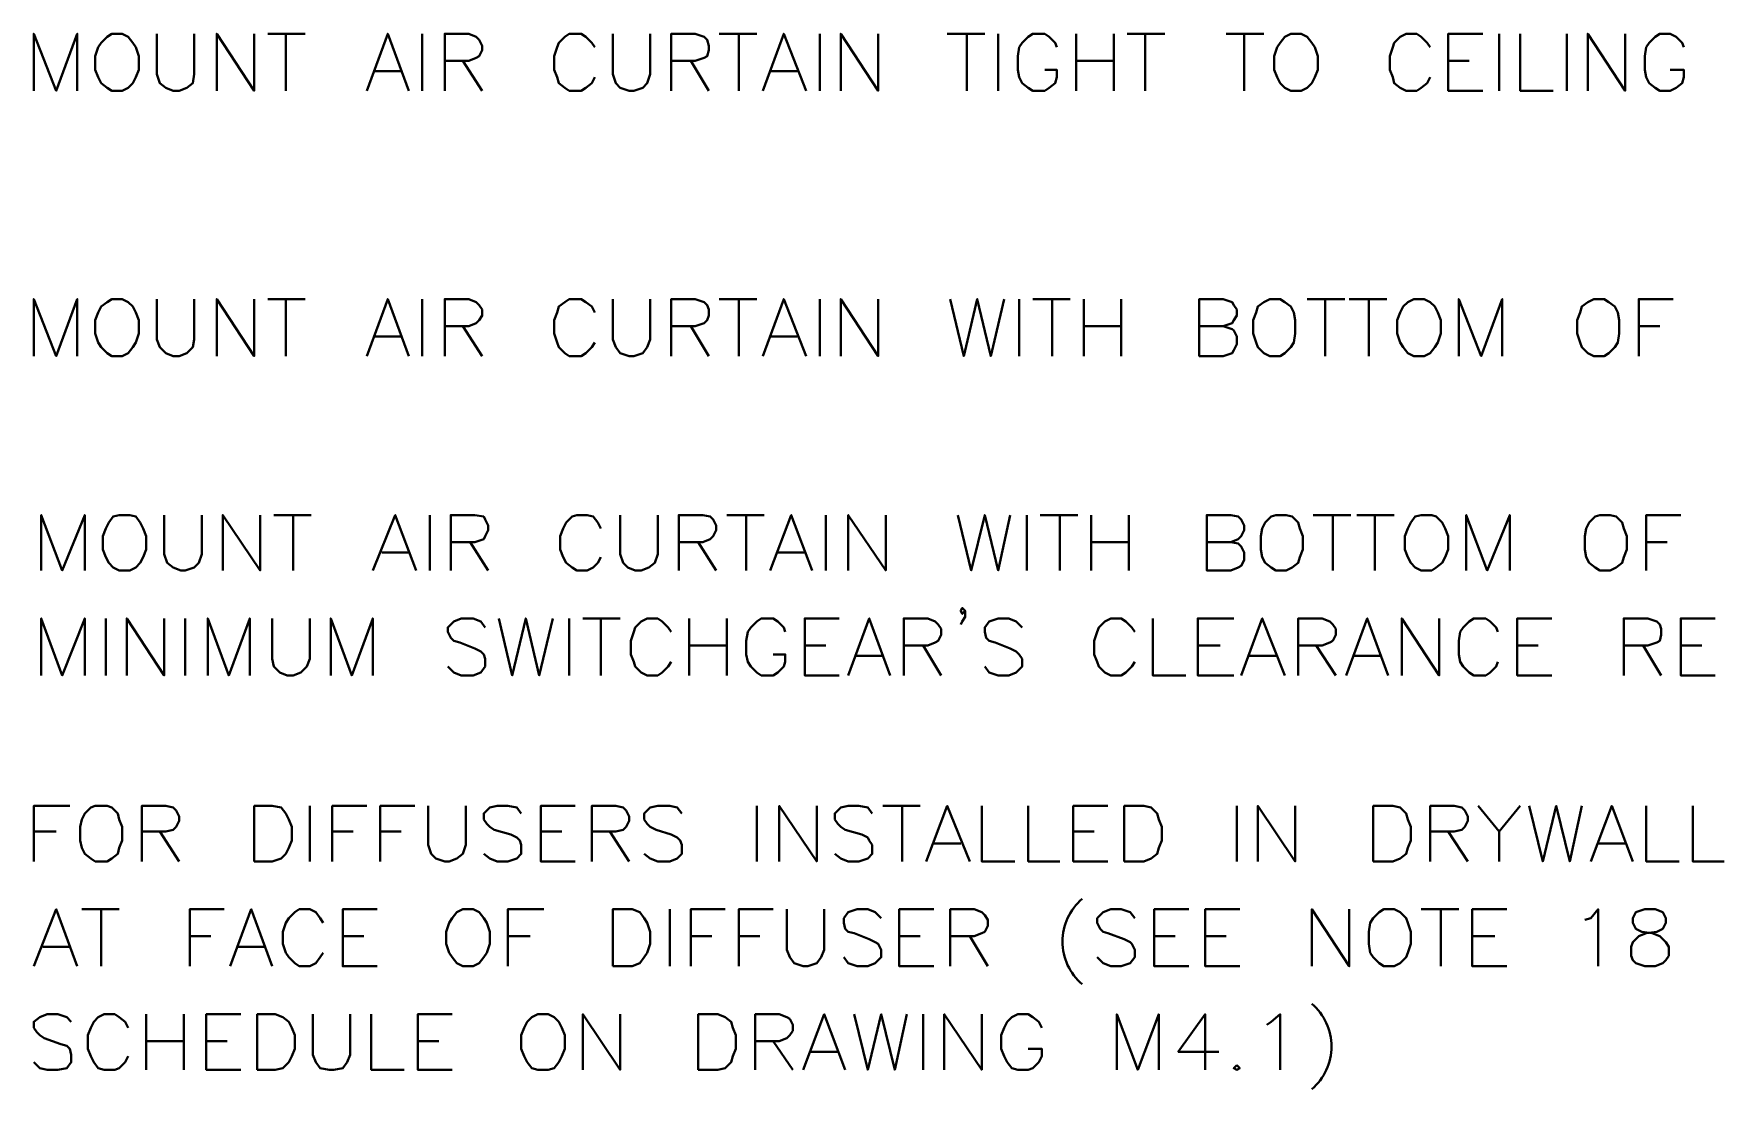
# Model space of a CAD drawing. Header units: inches. Extents: x 5 to 516, y -193 to 129.
# Drawn here: x 381.48 to 392.75, y -180.83 to -173.79 of the extents above; entities that cross this region are included whole.
import ezdxf

# ---------------------------------------------------------------- set-up
doc = ezdxf.new("R2010")
doc.units = ezdxf.units.IN
doc.header["$MEASUREMENT"] = 0
doc.layers.add('PDF10_Geometry', color=7, linetype='Continuous')

msp = doc.modelspace()

# ---------------------------------------------------------------- linework, layer by layer
at = {"layer": 'PDF10_Geometry', "lineweight": 40}
for points in [[(381.47861, -174.1655168), (381.47861, -173.7855322), (381.6286039, -174.1655168), (381.7685982, -173.7855322), (381.7685982, -174.1655168)], [(382.2985767, -173.7855322), (382.2985767, -174.0555212), (382.3185759, -174.1155188), (382.3585743, -174.1455176), (382.4085722, -174.1655168), (382.4485706, -174.1655168), (382.4985686, -174.1455176), (382.538567, -174.1155188), (382.5485666, -174.0555212), (382.5485666, -173.7855322)], [(382.6985605, -174.1655168), (382.6985605, -173.7855322), (382.9485503, -174.1655168), (382.9485503, -173.7855322)], [(383.0385467, -173.7855322), (383.2885365, -173.7855322)], [(383.1585418, -173.7855322), (383.1585418, -174.1655168)], [(383.6985199, -174.1655168), (383.8385142, -173.7855322), (383.9785085, -174.1655168)], [(384.0685082, -173.7855322), (384.0685082, -174.1655168)], [(384.2184987, -174.1655168), (384.2184987, -173.7855322), (384.3784922, -173.7855322), (384.4284902, -173.8055314), (384.4484894, -173.8255306), (384.4684886, -173.8655289), (384.4684886, -173.8955277), (384.4484894, -173.9355261), (384.4284902, -173.9455257), (384.3784922, -173.9655249), (384.2184987, -173.9655249)], [(385.2184581, -173.8755285), (385.1984589, -173.8455298), (385.1584606, -173.8055314), (385.1284618, -173.7855322), (385.048465, -173.7855322), (385.0184662, -173.8055314), (384.9784679, -173.8455298), (384.9684683, -173.8755285), (384.9484691, -173.9355261), (384.9484691, -174.0255224), (384.9684683, -174.0755204), (384.9784679, -174.1155188), (385.0184662, -174.1455176), (385.048465, -174.1655168), (385.1284618, -174.1655168), (385.1584606, -174.1455176), (385.1984589, -174.1155188), (385.2184581, -174.0755204)], [(385.3384533, -173.7855322), (385.3384533, -174.0555212), (385.3584524, -174.1155188), (385.3884512, -174.1455176), (385.4484488, -174.1655168), (385.4784476, -174.1655168), (385.5384451, -174.1455176), (385.5684439, -174.1155188), (385.5884431, -174.0555212), (385.5884431, -173.7855322)], [(385.7284408, -174.1655168), (385.7284408, -173.7855322), (385.8884343, -173.7855322), (385.9484319, -173.8055314), (385.9684311, -173.8255306), (385.9784307, -173.8655289), (385.9784307, -173.8955277), (385.9684311, -173.9355261), (385.9484319, -173.9455257), (385.8884343, -173.9655249), (385.7284408, -173.9655249)], [(386.0484278, -173.7855322), (386.2984177, -173.7855322)], [(386.1784191, -173.7855322), (386.1784191, -174.1655168)], [(386.3384126, -174.1655168), (386.478407, -173.7855322), (386.6284009, -174.1655168)], [(386.7183972, -173.7855322), (386.7183972, -174.1655168)], [(386.8583915, -174.1655168), (386.8583915, -173.7855322), (387.1083814, -174.1655168), (387.1083814, -173.7855322)], [(387.5683661, -173.7855322), (387.8183559, -173.7855322)], [(387.6983574, -173.7855322), (387.6983574, -174.1655168)], [(387.9083523, -173.7855322), (387.9083523, -174.1655168)], [(388.298333, -173.8755285), (388.2883335, -173.8455298), (388.2483351, -173.8055314), (388.2183363, -173.7855322), (388.1383395, -173.7855322), (388.1083408, -173.8055314), (388.0683424, -173.8455298), (388.0483432, -173.8755285), (388.0383436, -173.9355261), (388.0383436, -174.0255224), (388.0483432, -174.0755204), (388.0683424, -174.1155188), (388.1083408, -174.1455176), (388.1383395, -174.1655168), (388.2183363, -174.1655168), (388.2483351, -174.1455176), (388.2883335, -174.1155188), (388.298333, -174.0755204), (388.298333, -174.0255224), (388.2183363, -174.0255224)], [(388.4283312, -173.7855322), (388.4283312, -174.1655168)], [(388.6783176, -173.7855322), (388.6783176, -174.1655168)], [(388.7683174, -173.7855322), (389.0183072, -173.7855322)], [(388.8883125, -173.7855322), (388.8883125, -174.1655168)], [(389.4282905, -173.7855322), (389.6782804, -173.7855322)], [(389.5482857, -173.7855322), (389.5482857, -174.1655168)], [(390.7882353, -173.8755285), (390.7682361, -173.8455298), (390.7282378, -173.8055314), (390.698239, -173.7855322), (390.6282418, -173.7855322), (390.5882434, -173.8055314), (390.5482451, -173.8455298), (390.5382455, -173.8755285), (390.5182463, -173.9355261), (390.5182463, -174.0255224), (390.5382455, -174.0755204), (390.5482451, -174.1155188), (390.5882434, -174.1455176), (390.6282418, -174.1655168), (390.698239, -174.1655168), (390.7282378, -174.1455176), (390.7682361, -174.1155188), (390.7882353, -174.0755204)], [(391.1382211, -174.1655168), (390.9082304, -174.1655168), (390.9082304, -173.7855322), (391.1382211, -173.7855322)], [(391.2482166, -173.7855322), (391.2482166, -174.1655168)], [(391.388211, -173.7855322), (391.388211, -174.1655168), (391.608202, -174.1655168)], [(391.698195, -173.7855322), (391.698195, -174.1655168)], [(391.8381961, -174.1655168), (391.8381961, -173.7855322), (392.0881859, -174.1655168), (392.0881859, -173.7855322)], [(392.4781701, -173.8755285), (392.4681705, -173.8455298), (392.4281721, -173.8055314), (392.3881737, -173.7855322), (392.3181766, -173.7855322), (392.2881778, -173.8055314), (392.2481794, -173.8455298), (392.2281802, -173.8755285), (392.2181806, -173.9355261), (392.2181806, -174.0255224), (392.2281802, -174.0755204), (392.2481794, -174.1155188), (392.2881778, -174.1455176), (392.3181766, -174.1655168), (392.3881737, -174.1655168), (392.4281721, -174.1455176), (392.4681705, -174.1155188), (392.4781701, -174.0755204), (392.4781701, -174.0255224), (392.3881737, -174.0255224)], [(384.3384939, -173.9655249), (384.4684886, -174.1655168)], [(385.8584321, -173.9655249), (385.9784273, -174.1655168)], [(388.4283312, -173.9655249), (388.678321, -173.9655249)], [(390.9082304, -173.9655249), (391.0482248, -173.9655249)], [(383.7485212, -174.035522), (383.9285139, -174.035522)], [(386.388414, -174.035522), (386.5684067, -174.035522)], [(381.4785964, -175.9354449), (381.4785964, -175.5554603), (381.6285904, -175.9354449), (381.7685847, -175.5554603), (381.7685847, -175.9354449)], [(382.2985631, -175.5554603), (382.2985631, -175.8254494), (382.3185623, -175.8754473), (382.3585607, -175.9154457), (382.4085587, -175.9354449), (382.4485571, -175.9354449), (382.498555, -175.9154457), (382.5385534, -175.8754473), (382.548553, -175.8254494), (382.548553, -175.5554603)], [(382.6985469, -175.9354449), (382.6985469, -175.5554603), (382.9485367, -175.9354449), (382.9485367, -175.5554603)], [(383.0385331, -175.5554603), (383.2885229, -175.5554603)], [(383.1585282, -175.5554603), (383.1585282, -175.9354449)], [(383.6985063, -175.9354449), (383.8385006, -175.5554603), (383.9784949, -175.9354449)], [(384.0684947, -175.5554603), (384.0684947, -175.9354449)], [(384.2184852, -175.9354449), (384.2184852, -175.5554603), (384.3784787, -175.5554603), (384.4284766, -175.5754595), (384.4484758, -175.5954587), (384.468475, -175.6254575), (384.468475, -175.6654558), (384.4484758, -175.6954546), (384.4284766, -175.7154538), (384.3784787, -175.735453), (384.2184852, -175.735453)], [(385.2184446, -175.6454567), (385.1984454, -175.6054583), (385.158447, -175.5754595), (385.1284482, -175.5554603), (385.0484515, -175.5554603), (385.0184527, -175.5754595), (384.9784543, -175.6054583), (384.9684547, -175.6454567), (384.9484555, -175.6954546), (384.9484555, -175.785451), (384.9684547, -175.8454485), (384.9784543, -175.8754473), (385.0184527, -175.9154457), (385.0484515, -175.9354449), (385.1284482, -175.9354449), (385.158447, -175.9154457), (385.1984454, -175.8754473), (385.2184446, -175.8454485)], [(385.3384397, -175.5554603), (385.3384397, -175.8254494), (385.3584389, -175.8754473), (385.3884377, -175.9154457), (385.4484352, -175.9354449), (385.478434, -175.9354449), (385.5384316, -175.9154457), (385.5684303, -175.8754473), (385.5884295, -175.8254494), (385.5884295, -175.5554603)], [(385.7284272, -175.9354449), (385.7284272, -175.5554603), (385.8884207, -175.5554603), (385.9484183, -175.5754595), (385.9684175, -175.5954587), (385.9784171, -175.6254575), (385.9784171, -175.6654558), (385.9684175, -175.6954546), (385.9484183, -175.7154538), (385.8884207, -175.735453), (385.7284272, -175.735453)], [(386.0484142, -175.5554603), (386.2984041, -175.5554603)], [(386.1784056, -175.5554603), (386.1784056, -175.9354449)], [(386.3383991, -175.9354449), (386.4783934, -175.5554603), (386.6283873, -175.9354449)], [(386.7183836, -175.5554603), (386.7183836, -175.9354449)], [(386.858378, -175.9354449), (386.858378, -175.5554603), (387.1083678, -175.9354449), (387.1083678, -175.5554603)], [(387.5883517, -175.5554603), (387.6783481, -175.9354449), (387.7683444, -175.5554603), (387.8583407, -175.9354449), (387.9483371, -175.5554603)], [(388.048333, -175.5554603), (388.048333, -175.9354449)], [(388.138326, -175.5554603), (388.3883158, -175.5554603)], [(388.2683241, -175.5554603), (388.2683241, -175.9354449)], [(388.4783122, -175.5554603), (388.4783122, -175.9354449)], [(388.7283054, -175.5554603), (388.7283054, -175.9354449)], [(389.4082778, -175.735453), (389.4682754, -175.7554522), (389.478275, -175.7654518), (389.4982741, -175.8054502), (389.4982741, -175.8554481), (389.478275, -175.8954465), (389.4682754, -175.9154457), (389.4082778, -175.9354449), (389.2482843, -175.9354449), (389.2482843, -175.5554603), (389.4082778, -175.5554603), (389.4682754, -175.5754595), (389.478275, -175.5954587), (389.4982741, -175.6254575), (389.4982741, -175.6654558), (389.478275, -175.6954546), (389.4682754, -175.7154538), (389.4082778, -175.735453), (389.2482843, -175.735453)], [(389.9682551, -175.5554603), (390.2182449, -175.5554603)], [(390.0882502, -175.5554603), (390.0882502, -175.9354449)], [(390.2482437, -175.5554603), (390.4982335, -175.5554603)], [(390.378235, -175.5554603), (390.378235, -175.9354449)], [(390.9782106, -175.9354449), (390.9782106, -175.5554603), (391.1282046, -175.9354449), (391.2681989, -175.5554603), (391.2681989, -175.9354449)], [(392.1781619, -175.9354449), (392.1781619, -175.5554603), (392.4081526, -175.5554603)], [(384.3384803, -175.735453), (384.468475, -175.9354449)], [(385.8584186, -175.735453), (385.9784137, -175.9354449)], [(388.4783122, -175.735453), (388.728302, -175.735453)], [(392.1781619, -175.735453), (392.3181562, -175.735453)], [(383.7485077, -175.8054502), (383.9285003, -175.8054502)], [(386.3884004, -175.8054502), (386.5683931, -175.8054502)], [(381.5285978, -177.3653868), (381.5285978, -176.9954018), (381.6685921, -177.3653868), (381.818586, -176.9954018), (381.818586, -177.3653868)], [(382.3485645, -176.9954018), (382.3485645, -177.2553913), (382.3685637, -177.3153888), (382.4085621, -177.3453876), (382.45856, -177.3653868), (382.4885588, -177.3653868), (382.5485564, -177.3453876), (382.5785552, -177.3153888), (382.5985544, -177.2553913), (382.5985544, -176.9954018)], [(382.7385453, -177.3653868), (382.7385453, -176.9954018), (382.9885351, -177.3653868), (382.9885351, -176.9954018)], [(383.0785315, -176.9954018), (383.3285213, -176.9954018)], [(383.2085296, -176.9954018), (383.2085296, -177.3653868)], [(383.7385047, -177.3653868), (383.8884986, -176.9954018), (384.0284929, -177.3653868)], [(384.1184892, -176.9954018), (384.1184892, -177.3653868)], [(384.2584835, -177.3653868), (384.2584835, -176.9954018), (384.4184771, -176.9954018), (384.4784746, -177.0054014), (384.4884742, -177.0254006), (384.5084734, -177.065399), (384.5084734, -177.0953978), (384.4884742, -177.1353962), (384.4784746, -177.1553953), (384.4184771, -177.1753945), (384.2584835, -177.1753945)], [(385.2584429, -177.0853982), (385.2384438, -177.0453998), (385.208445, -177.0054014), (385.1684466, -176.9954018), (385.0984494, -176.9954018), (385.0684507, -177.0054014), (385.0284523, -177.0453998), (385.0084531, -177.0853982), (384.9884539, -177.1353962), (384.9884539, -177.2253925), (385.0084531, -177.2753905), (385.0284523, -177.3153888), (385.0684507, -177.3453876), (385.0984494, -177.3653868), (385.1684466, -177.3653868), (385.208445, -177.3453876), (385.2384438, -177.3153888), (385.2584429, -177.2753905)], [(385.3884411, -176.9954018), (385.3884411, -177.2553913), (385.4084402, -177.3153888), (385.438439, -177.3453876), (385.488437, -177.3653868), (385.5284354, -177.3653868), (385.5784333, -177.3453876), (385.6184317, -177.3153888), (385.6384309, -177.2553913), (385.6384309, -176.9954018)], [(385.7784218, -177.3653868), (385.7784218, -176.9954018), (385.9384153, -176.9954018), (385.9884133, -177.0054014), (386.0084125, -177.0254006), (386.0284117, -177.065399), (386.0284117, -177.0953978), (386.0084125, -177.1353962), (385.9884133, -177.1553953), (385.9384153, -177.1753945), (385.7784218, -177.1753945)], [(386.0984088, -176.9954018), (386.3483987, -176.9954018)], [(386.2284069, -176.9954018), (386.2284069, -177.3653868)], [(386.3884004, -177.3653868), (386.5283948, -176.9954018), (386.6683891, -177.3653868)], [(386.758382, -176.9954018), (386.758382, -177.3653868)], [(386.9083793, -177.3653868), (386.9083793, -176.9954018), (387.1583692, -177.3653868), (387.1583692, -176.9954018)], [(387.6383463, -176.9954018), (387.7283426, -177.3653868), (387.818339, -176.9954018), (387.9083353, -177.3653868), (387.9883321, -176.9954018)], [(388.0983276, -176.9954018), (388.0983276, -177.3653868)], [(388.1883273, -176.9954018), (388.4383172, -176.9954018)], [(388.3183187, -176.9954018), (388.3183187, -177.3653868)], [(388.5283135, -176.9954018), (388.5283135, -177.3653868)], [(388.7783, -176.9954018), (388.7783, -177.3653868)], [(389.4582724, -177.1753945), (389.5082703, -177.1853941), (389.5282695, -177.2053933), (389.5482687, -177.2453917), (389.5482687, -177.2953897), (389.5282695, -177.335388), (389.5082703, -177.3453876), (389.4582724, -177.3653868), (389.2982789, -177.3653868), (389.2982789, -176.9954018), (389.4582724, -176.9954018), (389.5082703, -177.0054014), (389.5282695, -177.0254006), (389.5482687, -177.065399), (389.5482687, -177.0953978), (389.5282695, -177.1353962), (389.5082703, -177.1553953), (389.4582724, -177.1753945), (389.2982789, -177.1753945)], [(390.0082534, -176.9954018), (390.2582433, -176.9954018)], [(390.1382448, -176.9954018), (390.1382448, -177.3653868)], [(390.2982383, -176.9954018), (390.5482281, -176.9954018)], [(390.4182334, -176.9954018), (390.4182334, -177.3653868)], [(391.028212, -177.3653868), (391.028212, -176.9954018), (391.1682063, -177.3653868), (391.3182002, -176.9954018), (391.3182002, -177.3653868)], [(392.2281633, -177.3653868), (392.2281633, -176.9954018), (392.4581539, -176.9954018)], [(383.7985022, -177.2453917), (383.9784949, -177.2453917)], [(384.3884817, -177.1753945), (384.5084768, -177.3653868)], [(385.9084199, -177.1753945), (386.0284151, -177.3653868)], [(386.438395, -177.2453917), (386.6183877, -177.2453917)], [(388.5283135, -177.1753945), (388.7783034, -177.1753945)], [(392.2281633, -177.1753945), (392.3681576, -177.1753945)], [(381.5285978, -178.0653584), (381.5285978, -177.6853738), (381.6685921, -178.0653584), (381.818586, -177.6853738), (381.818586, -178.0653584)], [(381.958577, -177.6853738), (381.958577, -178.0653584)], [(382.0985713, -178.0653584), (382.0985713, -177.6853738), (382.3485611, -178.0653584), (382.3485611, -177.6853738)], [(382.4885588, -177.6853738), (382.4885588, -178.0653584)], [(382.6385493, -178.0653584), (382.6385493, -177.6853738), (382.7785437, -178.0653584), (382.918538, -177.6853738), (382.918538, -178.0653584)], [(383.0685353, -177.6853738), (383.0685353, -177.9553629), (383.0785349, -178.0053608), (383.1185332, -178.0453592), (383.1685312, -178.0653584), (383.2085296, -178.0653584), (383.2585276, -178.0453592), (383.2985259, -178.0053608), (383.3185251, -177.9553629), (383.3185251, -177.6853738)], [(383.458516, -178.0653584), (383.458516, -177.6853738), (383.5985104, -178.0653584), (383.7385047, -177.6853738), (383.7385047, -178.0653584)], [(384.4884776, -177.7453714), (384.4584788, -177.705373), (384.4084808, -177.6853738), (384.3284841, -177.6853738), (384.2784861, -177.705373), (384.2384878, -177.7453714), (384.2384878, -177.7753702), (384.2584869, -177.8153685), (384.2784861, -177.8353677), (384.3184845, -177.8453673), (384.4184804, -177.8853657), (384.4584788, -177.9053649), (384.478478, -177.9253641), (384.4884776, -177.9553629), (384.4884776, -178.0053608), (384.4584788, -178.0453592), (384.4084808, -178.0653584), (384.3284841, -178.0653584), (384.2784861, -178.0453592), (384.2384878, -178.0053608)], [(384.5784706, -177.6853738), (384.6684669, -178.0653584), (384.7584632, -177.6853738), (384.8484596, -178.0653584), (384.9384559, -177.6853738)], [(385.0484549, -177.6853738), (385.0484549, -178.0653584)], [(385.1384478, -177.6853738), (385.3884377, -177.6853738)], [(385.2584429, -177.6853738), (385.2584429, -178.0653584)], [(385.7284272, -177.7753702), (385.7084281, -177.7453714), (385.6684297, -177.705373), (385.6384309, -177.6853738), (385.5684337, -177.6853738), (385.5284354, -177.705373), (385.488437, -177.7453714), (385.4784374, -177.7753702), (385.4584382, -177.8353677), (385.4584382, -177.9253641), (385.4784374, -177.975362), (385.488437, -178.0053608), (385.5284354, -178.0453592), (385.5684337, -178.0653584), (385.6384309, -178.0653584), (385.6684297, -178.0453592), (385.7084281, -178.0053608), (385.7284272, -177.975362)], [(385.8484224, -177.6853738), (385.8484224, -178.0653584)], [(386.0984088, -177.6853738), (386.0984088, -178.0653584)], [(386.4883964, -177.7753702), (386.4783968, -177.7453714), (386.4383984, -177.705373), (386.4083996, -177.6853738), (386.3284029, -177.6853738), (386.2984041, -177.705373), (386.2584057, -177.7453714), (386.2384065, -177.7753702), (386.2284069, -177.8353677), (386.2284069, -177.9253641), (386.2384065, -177.975362), (386.2584057, -178.0053608), (386.2984041, -178.0453592), (386.3284029, -178.0653584), (386.4083996, -178.0653584), (386.4383984, -178.0453592), (386.4783968, -178.0053608), (386.4883964, -177.975362), (386.4883964, -177.9253641), (386.4083996, -177.9253641)], [(386.8483784, -178.0653584), (386.6183877, -178.0653584), (386.6183877, -177.6853738), (386.8483784, -177.6853738)], [(386.9083793, -178.0653584), (387.0483736, -177.6853738), (387.188368, -178.0653584)], [(387.2783609, -178.0653584), (387.2783609, -177.6853738), (387.4383544, -177.6853738), (387.4883524, -177.705373), (387.5083516, -177.7253722), (387.5283508, -177.755371), (387.5283508, -177.7953693), (387.5083516, -177.8353677), (387.4883524, -177.8453673), (387.4383544, -177.8653665), (387.2783609, -177.8653665)], [(387.6883476, -177.6353758), (387.6683485, -177.655375), (387.6583489, -177.6353758), (387.6683485, -177.6153767), (387.6883476, -177.6353758), (387.6883476, -177.6753742), (387.6683485, -177.705373), (387.6583489, -177.7253722)], [(388.0683322, -177.7453714), (388.0283338, -177.705373), (387.9783359, -177.6853738), (387.9083387, -177.6853738), (387.8483411, -177.705373), (387.8183424, -177.7453714), (387.8183424, -177.7753702), (387.828342, -177.8153685), (387.8483411, -177.8353677), (387.8883395, -177.8453673), (387.9883355, -177.8853657), (388.0283338, -177.9053649), (388.048333, -177.9253641), (388.0683322, -177.9553629), (388.0683322, -178.0053608), (388.0283338, -178.0453592), (387.9783359, -178.0653584), (387.9083387, -178.0653584), (387.8483411, -178.0453592), (387.8183424, -178.0053608)], [(388.8182984, -177.7753702), (388.7982992, -177.7453714), (388.7583008, -177.705373), (388.728302, -177.6853738), (388.6583049, -177.6853738), (388.6183065, -177.705373), (388.5783081, -177.7453714), (388.5683085, -177.7753702), (388.5483093, -177.8353677), (388.5483093, -177.9253641), (388.5683085, -177.975362), (388.5783081, -178.0053608), (388.6183065, -178.0453592), (388.6583049, -178.0653584), (388.728302, -178.0653584), (388.7583008, -178.0453592), (388.7982992, -178.0053608), (388.8182984, -177.975362)], [(388.9382935, -177.6853738), (388.9382935, -178.0653584), (389.1582846, -178.0653584)], [(389.4782716, -178.0653584), (389.2382813, -178.0653584), (389.2382813, -177.6853738), (389.4782716, -177.6853738)], [(389.5282729, -178.0653584), (389.6682672, -177.6853738), (389.8182611, -178.0653584)], [(389.9082575, -178.0653584), (389.9082575, -177.6853738), (390.068251, -177.6853738), (390.118249, -177.705373), (390.1382482, -177.7253722), (390.1582473, -177.755371), (390.1582473, -177.7953693), (390.1382482, -177.8353677), (390.118249, -177.8453673), (390.068251, -177.8653665), (389.9082575, -177.8653665)], [(390.2282445, -178.0653584), (390.3682388, -177.6853738), (390.5082331, -178.0653584)], [(390.5982329, -178.0653584), (390.5982329, -177.6853738), (390.8482227, -178.0653584), (390.8482227, -177.6853738)], [(391.2382069, -177.7753702), (391.2282073, -177.7453714), (391.1882089, -177.705373), (391.1582101, -177.6853738), (391.0782134, -177.6853738), (391.0482146, -177.705373), (391.0082162, -177.7453714), (390.988217, -177.7753702), (390.9782174, -177.8353677), (390.9782174, -177.9253641), (390.988217, -177.975362), (391.0082162, -178.0053608), (391.0482146, -178.0453592), (391.0782134, -178.0653584), (391.1582101, -178.0653584), (391.1882089, -178.0453592), (391.2282073, -178.0053608), (391.2382069, -177.975362)], [(391.5981889, -178.0653584), (391.3681982, -178.0653584), (391.3681982, -177.6853738), (391.5981889, -177.6853738)], [(392.0781728, -178.0653584), (392.0781728, -177.6853738), (392.2381663, -177.6853738), (392.2981638, -177.705373), (392.318163, -177.7253722), (392.3281626, -177.755371), (392.3281626, -177.7953693), (392.318163, -177.8353677), (392.2981638, -177.8453673), (392.2381663, -177.8653665), (392.0781728, -177.8653665)], [(392.6881412, -178.0653584), (392.4581505, -178.0653584), (392.4581505, -177.6853738), (392.6881412, -177.6853738)], [(385.8484224, -177.8653665), (386.0984122, -177.8653665)], [(386.6183877, -177.8653665), (386.758382, -177.8653665)], [(386.9583739, -177.9353637), (387.1383666, -177.9353637)], [(387.408359, -177.8653665), (387.5283541, -178.0653584)], [(389.2382813, -177.8653665), (389.3882752, -177.8653665)], [(389.5782675, -177.9353637), (389.7582602, -177.9353637)], [(390.0282526, -177.8653665), (390.1582473, -178.0653584)], [(390.2782459, -177.9353637), (390.4582385, -177.9353637)], [(391.3681982, -177.8653665), (391.5081925, -177.8653665)], [(392.2081641, -177.8653665), (392.3281592, -178.0653584)], [(392.4581505, -177.8653665), (392.5981449, -177.8653665)], [(381.4785964, -179.305308), (381.4785964, -178.9353231), (381.7185867, -178.9353231)], [(382.1985672, -179.305308), (382.1985672, -178.9353231), (382.3585607, -178.9353231), (382.4085587, -178.9453226), (382.4285579, -178.9653218), (382.4485571, -179.0053202), (382.4485571, -179.035319), (382.4285579, -179.0753174), (382.4085587, -179.0953166), (382.3585607, -179.1053161), (382.1985672, -179.1053161)], [(383.3185217, -178.9353231), (383.3185217, -179.305308)], [(383.468519, -179.305308), (383.468519, -178.9353231), (383.6985097, -178.9353231)], [(383.788506, -179.305308), (383.788506, -178.9353231), (384.0184967, -178.9353231)], [(384.108493, -178.9353231), (384.108493, -179.1953125), (384.1284922, -179.2553101), (384.158491, -179.2853088), (384.2184886, -179.305308), (384.2484873, -179.305308), (384.2984853, -179.2853088), (384.3384837, -179.2553101), (384.3584829, -179.1953125), (384.3584829, -178.9353231)], [(384.7284679, -178.985321), (384.6984691, -178.9453226), (384.6384715, -178.9353231), (384.5684744, -178.9353231), (384.5184764, -178.9453226), (384.478478, -178.985321), (384.478478, -179.0253194), (384.4984772, -179.0553182), (384.5184764, -179.0753174), (384.5484752, -179.0953166), (384.6584707, -179.1253153), (384.6984691, -179.1453145), (384.7184683, -179.1653137), (384.7284679, -179.1953125), (384.7284679, -179.2553101), (384.6984691, -179.2853088), (384.6384715, -179.305308), (384.5684744, -179.305308), (384.5184764, -179.2853088), (384.478478, -179.2553101)], [(385.0884498, -179.305308), (384.8584592, -179.305308), (384.8584592, -178.9353231), (385.0884498, -178.9353231)], [(385.1984454, -179.305308), (385.1984454, -178.9353231), (385.3584389, -178.9353231), (385.4084368, -178.9453226), (385.428436, -178.9653218), (385.4484352, -179.0053202), (385.4484352, -179.035319), (385.428436, -179.0753174), (385.4084368, -179.0953166), (385.3584389, -179.1053161), (385.1984454, -179.1053161)], [(385.798421, -178.985321), (385.7684222, -178.9453226), (385.7184243, -178.9353231), (385.6384275, -178.9353231), (385.5884295, -178.9453226), (385.5484312, -178.985321), (385.5484312, -179.0253194), (385.5684303, -179.0553182), (385.5884295, -179.0753174), (385.6284279, -179.0953166), (385.7284239, -179.1253153), (385.7684222, -179.1453145), (385.7884214, -179.1653137), (385.798421, -179.1953125), (385.798421, -179.2553101), (385.7684222, -179.2853088), (385.7184243, -179.305308), (385.6384275, -179.305308), (385.5884295, -179.2853088), (385.5484312, -179.2553101)], [(386.2984007, -178.9353231), (386.2984007, -179.305308)], [(386.448398, -179.305308), (386.448398, -178.9353231), (386.6983879, -179.305308), (386.6983879, -178.9353231)], [(387.0683728, -178.985321), (387.038374, -178.9453226), (386.9783765, -178.9353231), (386.9083793, -178.9353231), (386.8583814, -178.9453226), (386.818383, -178.985321), (386.818383, -179.0253194), (386.8383822, -179.0553182), (386.8583814, -179.0753174), (386.8883801, -179.0953166), (386.9983757, -179.1253153), (387.038374, -179.1453145), (387.0483736, -179.1653137), (387.0683728, -179.1953125), (387.0683728, -179.2553101), (387.038374, -179.2853088), (386.9783765, -179.305308), (386.9083793, -179.305308), (386.8583814, -179.2853088), (386.818383, -179.2553101)], [(387.1383666, -178.9353231), (387.3883564, -178.9353231)], [(387.2683647, -178.9353231), (387.2683647, -179.305308)], [(387.4283582, -179.305308), (387.5683525, -178.9353231), (387.7183464, -179.305308)], [(387.7983398, -178.9353231), (387.7983398, -179.305308), (388.0183309, -179.305308)], [(388.1083306, -178.9353231), (388.1083306, -179.305308), (388.3183221, -179.305308)], [(388.6383091, -179.305308), (388.4083184, -179.305308), (388.4083184, -178.9353231), (388.6383091, -178.9353231)], [(389.4982708, -178.9353231), (389.4982708, -179.305308)], [(389.6382651, -179.305308), (389.6382651, -178.9353231), (389.8882549, -179.305308), (389.8882549, -178.9353231)], [(390.7882218, -179.305308), (390.7882218, -178.9353231), (390.9482153, -178.9353231), (390.9982132, -178.9453226), (391.0182124, -178.9653218), (391.0382116, -179.0053202), (391.0382116, -179.035319), (391.0182124, -179.0753174), (390.9982132, -179.0953166), (390.9482153, -179.1053161), (390.7882218, -179.1053161)], [(391.1082088, -178.9353231), (391.2482031, -179.1053161), (391.2482031, -179.305308)], [(391.3881974, -178.9353231), (391.2482031, -179.1053161)], [(391.448195, -178.9353231), (391.5381913, -179.305308), (391.6281876, -178.9353231), (391.718184, -179.305308), (391.7981807, -178.9353231)], [(391.8581749, -179.305308), (391.9981692, -178.9353231), (392.1381635, -179.305308)], [(392.2281633, -178.9353231), (392.2281633, -179.305308), (392.4481543, -179.305308)], [(392.5381473, -178.9353231), (392.5381473, -179.305308), (392.7481388, -179.305308)], [(381.4785964, -179.1053161), (381.6285904, -179.1053161)], [(382.3185623, -179.1053161), (382.4485571, -179.305308)], [(383.468519, -179.1053161), (383.6085133, -179.1053161)], [(383.788506, -179.1053161), (383.9285003, -179.1053161)], [(384.8584592, -179.1053161), (384.9984535, -179.1053161)], [(385.3184405, -179.1053161), (385.4484352, -179.305308)], [(387.4783528, -179.1853129), (387.6583455, -179.1853129)], [(388.4083184, -179.1053161), (388.5483127, -179.1053161)], [(390.9082169, -179.1053161), (391.0382116, -179.305308)], [(391.9081763, -179.1853129), (392.088169, -179.1853129)], [(381.4785964, -180.0052796), (381.6285904, -179.625295), (381.7685847, -180.0052796)], [(381.7985835, -179.625295), (382.0485733, -179.625295)], [(381.9285816, -179.625295), (381.9285816, -180.0052796)], [(382.5185542, -180.0052796), (382.5185542, -179.625295), (382.7485449, -179.625295)], [(382.7885466, -180.0052796), (382.928541, -179.625295), (383.0685353, -180.0052796)], [(383.4085215, -179.7152914), (383.3885223, -179.6852926), (383.3585235, -179.6452942), (383.3185251, -179.625295), (383.248528, -179.625295), (383.2185292, -179.6452942), (383.1785308, -179.6852926), (383.1585316, -179.7152914), (383.1385324, -179.7752889), (383.1385324, -179.8552857), (383.1585316, -179.9152833), (383.1785308, -179.945282), (383.2185292, -179.9852804), (383.248528, -180.0052796), (383.3185251, -180.0052796), (383.3585235, -179.9852804), (383.3885223, -179.945282), (383.4085215, -179.9152833)], [(383.7685034, -180.0052796), (383.5385128, -180.0052796), (383.5385128, -179.625295), (383.7685034, -179.625295)], [(384.6384681, -180.0052796), (384.6384681, -179.625295), (384.8784584, -179.625295)], [(385.7184243, -179.625295), (385.7184243, -180.0052796)], [(385.8584186, -180.0052796), (385.8584186, -179.625295), (386.0884092, -179.625295)], [(386.1784056, -180.0052796), (386.1784056, -179.625295), (386.4083962, -179.625295)], [(386.4983926, -179.625295), (386.4983926, -179.8952841), (386.5183918, -179.945282), (386.5483906, -179.9852804), (386.6083881, -180.0052796), (386.6383869, -180.0052796), (386.6983845, -179.9852804), (386.7283832, -179.945282), (386.7483824, -179.8952841), (386.7483824, -179.625295)], [(387.1283704, -179.6852926), (387.088372, -179.6452942), (387.038374, -179.625295), (386.9683769, -179.625295), (386.9083793, -179.6452942), (386.8783805, -179.6852926), (386.8783805, -179.7152914), (386.8883801, -179.7552898), (386.9083793, -179.7752889), (386.9483777, -179.7852885), (387.0483736, -179.8252869), (387.088372, -179.8452861), (387.1083712, -179.8552857), (387.1283704, -179.8952841), (387.1283704, -179.945282), (387.088372, -179.9852804), (387.038374, -180.0052796), (386.9683769, -180.0052796), (386.9083793, -179.9852804), (386.8783805, -179.945282)], [(387.4783562, -180.0052796), (387.2483655, -180.0052796), (387.2483655, -179.625295), (387.4783562, -179.625295)], [(387.5883517, -180.0052796), (387.5883517, -179.625295), (387.7483452, -179.625295), (387.7983432, -179.6452942), (387.8183424, -179.6652934), (387.8383416, -179.6952922), (387.8383416, -179.7352906), (387.8183424, -179.7752889), (387.7983432, -179.7852885), (387.7483452, -179.8052877), (387.5883517, -179.8052877)], [(388.8182984, -179.6852926), (388.7882996, -179.6452942), (388.728302, -179.625295), (388.6583049, -179.625295), (388.6083069, -179.6452942), (388.5683085, -179.6852926), (388.5683085, -179.7152914), (388.5883077, -179.7552898), (388.6083069, -179.7752889), (388.6383057, -179.7852885), (388.7483012, -179.8252869), (388.7882996, -179.8452861), (388.7982992, -179.8552857), (388.8182984, -179.8952841), (388.8182984, -179.945282), (388.7882996, -179.9852804), (388.728302, -180.0052796), (388.6583049, -180.0052796), (388.6083069, -179.9852804), (388.5683085, -179.945282)], [(389.1782871, -180.0052796), (388.9482965, -180.0052796), (388.9482965, -179.625295), (389.1782871, -179.625295)], [(389.5182733, -180.0052796), (389.2882827, -180.0052796), (389.2882827, -179.625295), (389.5182733, -179.625295)], [(389.9982504, -180.0052796), (389.9982504, -179.625295), (390.2482403, -180.0052796), (390.2482403, -179.625295)], [(390.7282242, -179.625295), (390.978214, -179.625295)], [(390.8582155, -179.625295), (390.8582155, -180.0052796)], [(391.298201, -180.0052796), (391.0682104, -180.0052796), (391.0682104, -179.625295), (391.298201, -179.625295)], [(391.8181765, -179.6952922), (391.8581749, -179.6852926), (391.9081729, -179.625295), (391.9081729, -180.0052796)], [(382.5185542, -179.8052877), (382.6585485, -179.8052877)], [(383.5385128, -179.8052877), (383.6785071, -179.8052877)], [(384.6384681, -179.8052877), (384.788462, -179.8052877)], [(385.8584186, -179.8052877), (385.9984129, -179.8052877)], [(386.1784056, -179.8052877), (386.3183999, -179.8052877)], [(387.2483655, -179.8052877), (387.3883598, -179.8052877)], [(387.718343, -179.8052877), (387.8383382, -180.0052796)], [(388.9482965, -179.8052877), (389.0882908, -179.8052877)], [(389.2882827, -179.8052877), (389.428277, -179.8052877)], [(391.0682104, -179.8052877), (391.2182043, -179.8052877)], [(381.538594, -179.8752849), (381.7185867, -179.8752849)], [(382.8385412, -179.8752849), (383.0185339, -179.8752849)], [(381.7285897, -180.3752646), (381.6985909, -180.3452658), (381.6385933, -180.3252666), (381.5685962, -180.3252666), (381.5185982, -180.3452658), (381.4785998, -180.3752646), (381.4785998, -180.4152629), (381.498599, -180.4452617), (381.5185982, -180.4652609), (381.548597, -180.4852601), (381.6585925, -180.5252585), (381.6985909, -180.5352581), (381.7185901, -180.5552573), (381.7285897, -180.5952556), (381.7285897, -180.6452536), (381.6985909, -180.685252), (381.6385933, -180.6952516), (381.5685962, -180.6952516), (381.5185982, -180.685252), (381.4785998, -180.6452536)], [(382.1085743, -180.4152629), (382.0885751, -180.3752646), (382.0485767, -180.3452658), (382.0185779, -180.3252666), (381.9485807, -180.3252666), (381.9085824, -180.3452658), (381.8785836, -180.3752646), (381.8585844, -180.4152629), (381.8385852, -180.4652609), (381.8385852, -180.5552573), (381.8585844, -180.6052552), (381.8785836, -180.6452536), (381.9085824, -180.685252), (381.9485807, -180.6952516), (382.0185779, -180.6952516), (382.0485767, -180.685252), (382.0885751, -180.6452536), (382.1085743, -180.6052552)], [(382.2285694, -180.3252666), (382.2285694, -180.6952516)], [(382.4785558, -180.3252666), (382.4785558, -180.6952516)], [(382.8585438, -180.6952516), (382.6285531, -180.6952516), (382.6285531, -180.3252666), (382.8585438, -180.3252666)], [(383.3385209, -180.3252666), (383.3385209, -180.5952556), (383.3585201, -180.6452536), (383.3885189, -180.685252), (383.4485164, -180.6952516), (383.4785152, -180.6952516), (383.5385128, -180.685252), (383.5685116, -180.6452536), (383.5885108, -180.5952556), (383.5885108, -180.3252666)], [(383.7285085, -180.3252666), (383.7285085, -180.6952516), (383.9484995, -180.6952516)], [(384.2684831, -180.6952516), (384.0384925, -180.6952516), (384.0384925, -180.3252666), (384.2684831, -180.3252666)], [(385.1384478, -180.6952516), (385.1384478, -180.3252666), (385.3884377, -180.6952516), (385.3884377, -180.3252666)], [(386.2884045, -180.6952516), (386.2884045, -180.3252666), (386.448398, -180.3252666), (386.498396, -180.3452658), (386.5183952, -180.3552654), (386.5383943, -180.3952638), (386.5383943, -180.4352621), (386.5183952, -180.4652609), (386.498396, -180.4852601), (386.448398, -180.5052593), (386.2884045, -180.5052593)], [(386.6083915, -180.6952516), (386.7483858, -180.3252666), (386.8883801, -180.6952516)], [(386.9483777, -180.3252666), (387.038374, -180.6952516), (387.1283704, -180.3252666), (387.2183667, -180.6952516), (387.2983635, -180.3252666)], [(387.408359, -180.3252666), (387.408359, -180.6952516)], [(387.5483533, -180.6952516), (387.5483533, -180.3252666), (387.7983432, -180.6952516), (387.7983432, -180.3252666)], [(388.1983235, -180.4152629), (388.1783244, -180.3752646), (388.138326, -180.3452658), (388.1083272, -180.3252666), (388.03833, -180.3252666), (387.9983317, -180.3452658), (387.9683329, -180.3752646), (387.9483337, -180.4152629), (387.9283345, -180.4652609), (387.9283345, -180.5552573), (387.9483337, -180.6052552), (387.9683329, -180.6452536), (387.9983317, -180.685252), (388.03833, -180.6952516), (388.1083272, -180.6952516), (388.138326, -180.685252), (388.1783244, -180.6452536), (388.1983235, -180.6052552), (388.1983235, -180.5552573), (388.1083272, -180.5552573)], [(388.6983032, -180.6952516), (388.6983032, -180.3252666), (388.8382976, -180.6952516), (388.9782919, -180.3252666), (388.9782919, -180.6952516)], [(389.2882827, -180.6952516), (389.2882827, -180.3252666), (389.10829, -180.5752565), (389.378279, -180.5752565)], [(389.6982626, -180.3952638), (389.7282614, -180.3752646), (389.788259, -180.3252666), (389.788259, -180.6952516)], [(382.2285694, -180.5052593), (382.4785592, -180.5052593)], [(382.6285531, -180.5052593), (382.7685474, -180.5052593)], [(384.0384925, -180.5052593), (384.1784868, -180.5052593)], [(386.4083996, -180.5052593), (386.5383943, -180.6952516)], [(386.6583861, -180.5752565), (386.8383788, -180.5752565)]]:
    msp.add_lwpolyline(points, dxfattribs=at)
for points in [[(381.9985889, -173.7855322), (381.9685901, -173.8055314), (381.9285917, -173.8455298), (381.9085925, -173.8755285), (381.8885934, -173.9355261), (381.8885934, -174.0255224), (381.9085925, -174.0755204), (381.9285917, -174.1155188), (381.9685901, -174.1455176), (381.9985889, -174.1655168), (382.068586, -174.1655168), (382.1085844, -174.1455176), (382.1385832, -174.1155188), (382.1585824, -174.0755204), (382.1785816, -174.0255224), (382.1785816, -173.9355261), (382.1585824, -173.8755285), (382.1385832, -173.8455298), (382.1085844, -173.8055314), (382.068586, -173.7855322)], [(389.8582697, -173.7855322), (389.8182713, -173.8055314), (389.7882725, -173.8455298), (389.7682734, -173.8755285), (389.7482742, -173.9355261), (389.7482742, -174.0255224), (389.7682734, -174.0755204), (389.7882725, -174.1155188), (389.8182713, -174.1455176), (389.8582697, -174.1655168), (389.9282669, -174.1655168), (389.9682652, -174.1455176), (389.998264, -174.1155188), (390.0182632, -174.0755204), (390.0382624, -174.0255224), (390.0382624, -173.9355261), (390.0182632, -173.8755285), (389.998264, -173.8455298), (389.9682652, -173.8055314), (389.9282669, -173.7855322)], [(381.9985753, -175.5554603), (381.9685765, -175.5754595), (381.9285782, -175.6054583), (381.908579, -175.6454567), (381.8885798, -175.6954546), (381.8885798, -175.785451), (381.908579, -175.8454485), (381.9285782, -175.8754473), (381.9685765, -175.9154457), (381.9985753, -175.9354449), (382.0685725, -175.9354449), (382.1085709, -175.9154457), (382.1385696, -175.8754473), (382.1585688, -175.8454485), (382.178568, -175.785451), (382.178568, -175.6954546), (382.1585688, -175.6454567), (382.1385696, -175.6054583), (382.1085709, -175.5754595), (382.0685725, -175.5554603)], [(389.7182618, -175.5554603), (389.6782634, -175.5754595), (389.6382651, -175.6054583), (389.6282655, -175.6454567), (389.6082663, -175.6954546), (389.6082663, -175.785451), (389.6282655, -175.8454485), (389.6382651, -175.8754473), (389.6782634, -175.9154457), (389.7182618, -175.9354449), (389.788259, -175.9354449), (389.8182578, -175.9154457), (389.8582561, -175.8754473), (389.8782553, -175.8454485), (389.8882549, -175.785451), (389.8882549, -175.6954546), (389.8782553, -175.6454567), (389.8582561, -175.6054583), (389.8182578, -175.5754595), (389.788259, -175.5554603)], [(390.6782296, -175.5554603), (390.6382312, -175.5754595), (390.6082325, -175.6054583), (390.5882333, -175.6454567), (390.5682341, -175.6954546), (390.5682341, -175.785451), (390.5882333, -175.8454485), (390.6082325, -175.8754473), (390.6382312, -175.9154457), (390.6782296, -175.9354449), (390.7482268, -175.9354449), (390.7882251, -175.9154457), (390.8182239, -175.8754473), (390.8382231, -175.8454485), (390.8582223, -175.785451), (390.8582223, -175.6954546), (390.8382231, -175.6454567), (390.8182239, -175.6054583), (390.7882251, -175.5754595), (390.7482268, -175.5554603)], [(391.8781809, -175.5554603), (391.8381825, -175.5754595), (391.7981841, -175.6054583), (391.7881845, -175.6454567), (391.7681853, -175.6954546), (391.7681853, -175.785451), (391.7881845, -175.8454485), (391.7981841, -175.8754473), (391.8381825, -175.9154457), (391.8781809, -175.9354449), (391.948178, -175.9354449), (391.9781768, -175.9154457), (392.0181752, -175.8754473), (392.0381744, -175.8454485), (392.048174, -175.785451), (392.048174, -175.6954546), (392.0381744, -175.6454567), (392.0181752, -175.6054583), (391.9781768, -175.5754595), (391.948178, -175.5554603)], [(382.0485767, -176.9954018), (382.0085783, -177.0054014), (381.9785795, -177.0453998), (381.9585803, -177.0853982), (381.9385812, -177.1353962), (381.9385812, -177.2253925), (381.9585803, -177.2753905), (381.9785795, -177.3153888), (382.0085783, -177.3453876), (382.0485767, -177.3653868), (382.1185738, -177.3653868), (382.1585722, -177.3453876), (382.188571, -177.3153888), (382.2085702, -177.2753905), (382.2285694, -177.2253925), (382.2285694, -177.1353962), (382.2085702, -177.0853982), (382.188571, -177.0453998), (382.1585722, -177.0054014), (382.1185738, -176.9954018)], [(389.7582602, -176.9954018), (389.7282614, -177.0054014), (389.688263, -177.0453998), (389.6682638, -177.0853982), (389.6582643, -177.1353962), (389.6582643, -177.2253925), (389.6682638, -177.2753905), (389.688263, -177.3153888), (389.7282614, -177.3453876), (389.7582602, -177.3653868), (389.8282574, -177.3653868), (389.8682557, -177.3453876), (389.9082541, -177.3153888), (389.9182537, -177.2753905), (389.9382529, -177.2253925), (389.9382529, -177.1353962), (389.9182537, -177.0853982), (389.9082541, -177.0453998), (389.8682557, -177.0054014), (389.8282574, -176.9954018)], [(390.7282242, -176.9954018), (390.6882258, -177.0054014), (390.658227, -177.0453998), (390.6382278, -177.0853982), (390.6182287, -177.1353962), (390.6182287, -177.2253925), (390.6382278, -177.2753905), (390.658227, -177.3153888), (390.6882258, -177.3453876), (390.7282242, -177.3653868), (390.7982213, -177.3653868), (390.8282201, -177.3453876), (390.8682185, -177.3153888), (390.8882177, -177.2753905), (390.9082169, -177.2253925), (390.9082169, -177.1353962), (390.8882177, -177.0853982), (390.8682185, -177.0453998), (390.8282201, -177.0054014), (390.7982213, -176.9954018)], [(391.9181793, -176.9954018), (391.8881805, -177.0054014), (391.8481821, -177.0453998), (391.8281829, -177.0853982), (391.8181833, -177.1353962), (391.8181833, -177.2253925), (391.8281829, -177.2753905), (391.8481821, -177.3153888), (391.8881805, -177.3453876), (391.9181793, -177.3653868), (391.9881764, -177.3653868), (392.0281748, -177.3453876), (392.0681732, -177.3153888), (392.0781728, -177.2753905), (392.0981719, -177.2253925), (392.0981719, -177.1353962), (392.0781728, -177.0853982), (392.0681732, -177.0453998), (392.0281748, -177.0054014), (391.9881764, -176.9954018)], [(381.8885832, -178.9353231), (381.8585844, -178.9453226), (381.818586, -178.985321), (381.7985868, -179.0253194), (381.7885872, -179.0753174), (381.7885872, -179.1653137), (381.7985868, -179.2153117), (381.818586, -179.2553101), (381.8585844, -179.2853088), (381.8885832, -179.305308), (381.9685799, -179.305308), (381.9985787, -179.2853088), (382.0385771, -179.2553101), (382.0485767, -179.2153117), (382.0685759, -179.1653137), (382.0685759, -179.0753174), (382.0485767, -179.0253194), (382.0385771, -178.985321), (381.9985787, -178.9453226), (381.9685799, -178.9353231)], [(382.9485401, -179.305308), (382.9485401, -178.9353231), (383.0685353, -178.9353231), (383.1285328, -178.9453226), (383.1585316, -178.985321), (383.1785308, -179.0253194), (383.19853, -179.0753174), (383.19853, -179.1653137), (383.1785308, -179.2153117), (383.1585316, -179.2553101), (383.1285328, -179.2853088), (383.0685353, -179.305308)], [(388.7483046, -179.305308), (388.7483046, -178.9353231), (388.8782993, -178.9353231), (388.9282973, -178.9453226), (388.9682957, -178.985321), (388.9782953, -179.0253194), (388.9982944, -179.0753174), (388.9982944, -179.1653137), (388.9782953, -179.2153117), (388.9682957, -179.2553101), (388.9282973, -179.2853088), (388.8782993, -179.305308)], [(390.4082372, -179.305308), (390.4082372, -178.9353231), (390.5382319, -178.9353231), (390.5882299, -178.9453226), (390.6282283, -178.985321), (390.6382278, -179.0253194), (390.658227, -179.0753174), (390.658227, -179.1653137), (390.6382278, -179.2153117), (390.6282283, -179.2553101), (390.5882299, -179.2853088), (390.5382319, -179.305308)], [(384.3384803, -179.625295), (384.2984819, -179.6452942), (384.2684831, -179.6852926), (384.248484, -179.7152914), (384.2284848, -179.7752889), (384.2284848, -179.8552857), (384.248484, -179.9152833), (384.2684831, -179.945282), (384.2984819, -179.9852804), (384.3384803, -180.0052796), (384.4084775, -180.0052796), (384.4484758, -179.9852804), (384.4784746, -179.945282), (384.4984738, -179.9152833), (384.518473, -179.8552857), (384.518473, -179.7752889), (384.4984738, -179.7152914), (384.4784746, -179.6852926), (384.4484758, -179.6452942), (384.4084775, -179.625295)], [(385.3384397, -180.0052796), (385.3384397, -179.625295), (385.4684344, -179.625295), (385.5184324, -179.6452942), (385.5484312, -179.6852926), (385.5684303, -179.7152914), (385.5884295, -179.7752889), (385.5884295, -179.8552857), (385.5684303, -179.9152833), (385.5484312, -179.945282), (385.5184324, -179.9852804), (385.4684344, -180.0052796)], [(390.4782377, -179.625295), (390.448239, -179.6452942), (390.4082406, -179.6852926), (390.3882414, -179.7152914), (390.3782418, -179.7752889), (390.3782418, -179.8552857), (390.3882414, -179.9152833), (390.4082406, -179.945282), (390.448239, -179.9852804), (390.4782377, -180.0052796), (390.5482349, -180.0052796), (390.5882333, -179.9852804), (390.6282316, -179.945282), (390.6382312, -179.9152833), (390.6582304, -179.8552857), (390.6582304, -179.7752889), (390.6382312, -179.7152914), (390.6282316, -179.6852926), (390.5882333, -179.6452942), (390.5482349, -179.625295)], [(392.2181603, -179.625295), (392.1581627, -179.6452942), (392.1381635, -179.6852926), (392.1381635, -179.7152914), (392.1581627, -179.7552898), (392.1981611, -179.7752889), (392.2681583, -179.7852885), (392.3181562, -179.8052877), (392.3581546, -179.8452861), (392.3781538, -179.8752849), (392.3781538, -179.9352824), (392.3581546, -179.9652812), (392.3381554, -179.9852804), (392.2881574, -180.0052796), (392.2181603, -180.0052796), (392.1581627, -179.9852804), (392.1381635, -179.9652812), (392.1281639, -179.9352824), (392.1281639, -179.8752849), (392.1381635, -179.8452861), (392.1781619, -179.8052877), (392.2281599, -179.7852885), (392.298157, -179.7752889), (392.3381554, -179.7552898), (392.3581546, -179.7152914), (392.3581546, -179.6852926), (392.3381554, -179.6452942), (392.2881574, -179.625295)], [(382.9685393, -180.6952516), (382.9685393, -180.3252666), (383.0885345, -180.3252666), (383.1385324, -180.3452658), (383.1785308, -180.3752646), (383.19853, -180.4152629), (383.2185292, -180.4652609), (383.2185292, -180.5552573), (383.19853, -180.6052552), (383.1785308, -180.6452536), (383.1385324, -180.685252), (383.0885345, -180.6952516)], [(384.83846, -180.3252666), (384.7984616, -180.3452658), (384.7684628, -180.3752646), (384.7484637, -180.4152629), (384.7284645, -180.4652609), (384.7284645, -180.5552573), (384.7484637, -180.6052552), (384.7684628, -180.6452536), (384.7984616, -180.685252), (384.83846, -180.6952516), (384.9084572, -180.6952516), (384.9484555, -180.685252), (384.9784543, -180.6452536), (384.9984535, -180.6052552), (385.0184527, -180.5552573), (385.0184527, -180.4652609), (384.9984535, -180.4152629), (384.9784543, -180.3752646), (384.9484555, -180.3452658), (384.9084572, -180.3252666)], [(385.9084199, -180.6952516), (385.9084199, -180.3252666), (386.0384147, -180.3252666), (386.0884126, -180.3452658), (386.128411, -180.3752646), (386.1384106, -180.4152629), (386.1584098, -180.4652609), (386.1584098, -180.5552573), (386.1384106, -180.6052552), (386.128411, -180.6452536), (386.0884126, -180.685252), (386.0384147, -180.6952516)], [(389.4982708, -180.6652528), (389.4782716, -180.685252), (389.4982708, -180.6952516), (389.5182699, -180.685252)]]:
    msp.add_lwpolyline(points, close=True, dxfattribs=at)
for centre, start, end in [((388.7109984, -179.8402863), 130.41612003, 229.58387997), ((389.755568, -180.5402579), 310.41612003, 49.58387997)]:
    msp.add_arc(centre, 0.3743169, start, end, dxfattribs=at)

doc.saveas('drawing.dxf')
